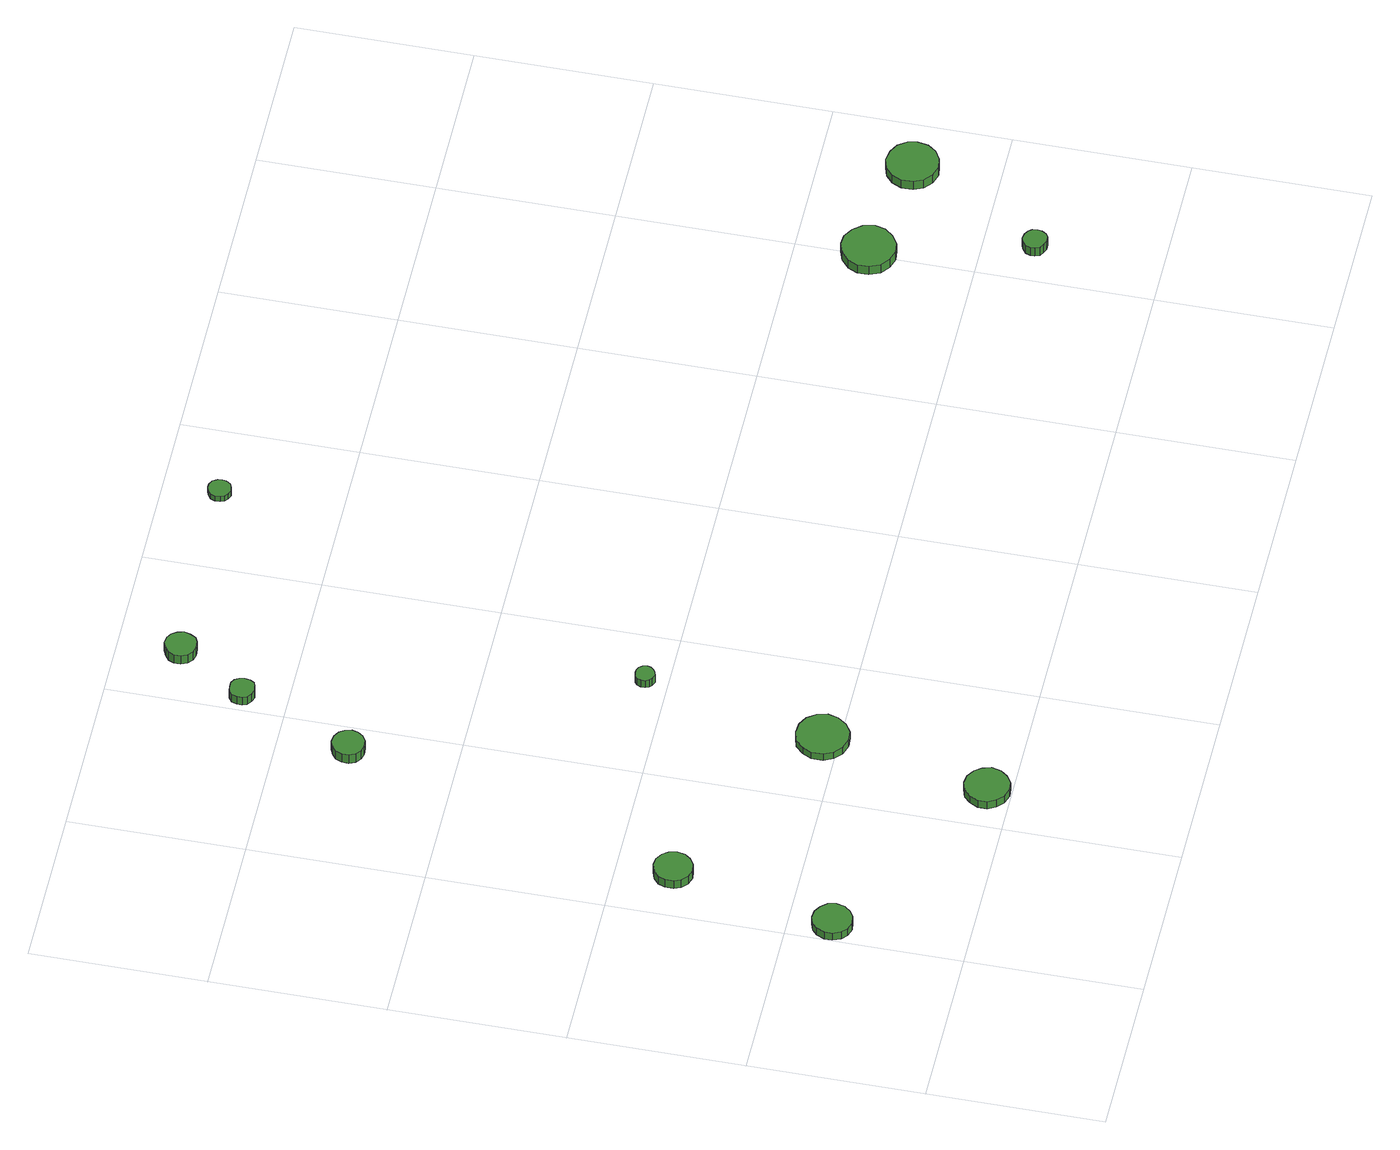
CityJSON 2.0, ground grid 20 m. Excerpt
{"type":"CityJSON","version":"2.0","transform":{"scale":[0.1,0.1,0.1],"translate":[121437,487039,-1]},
"CityObjects":{
"tree1":{"type":"SolitaryVegetationObject","attributes":{"function":"something"},"geometry":[{"type":"MultiSurface","lod":"1","boundaries":[[[0,1,2,3,4,5,6,7,8,9,10,11,12,13,14]],[[15,16,17,18,19,20,21,22,23,24,25,26,27,28,29]],[[0,29,28,1]],[[1,28,27,2]],[[2,27,26,3]],[[3,26,25,4]],[[4,25,24,5]],[[5,24,23,6]],[[6,23,22,7]],[[7,22,21,8]],[[8,21,20,9]],[[9,20,19,10]],[[10,19,18,11]],[[11,18,17,12]],[[12,17,16,13]],[[13,16,15,14]],[[14,15,29,0]]]}]},
"tree2":{"type":"SolitaryVegetationObject","attributes":{"function":"something"},"geometry":[{"type":"MultiSurface","lod":"1","boundaries":[[[30,31,32,33,34,35,36,37,38,39,40,41,42,43,44]],[[45,46,47,48,49,50,51,52,53,54,55,56,57,58,59]],[[30,59,58,31]],[[31,58,57,32]],[[32,57,56,33]],[[33,56,55,34]],[[34,55,54,35]],[[35,54,53,36]],[[36,53,52,37]],[[37,52,51,38]],[[38,51,50,39]],[[39,50,49,40]],[[40,49,48,41]],[[41,48,47,42]],[[42,47,46,43]],[[43,46,45,44]],[[44,45,59,30]]]}]},
"tree3":{"type":"SolitaryVegetationObject","attributes":{"function":"something"},"geometry":[{"type":"MultiSurface","lod":"1","boundaries":[[[60,61,62,63,64,65,66,67,68,69,70,71,72,73,74]],[[75,76,77,78,79,80,81,82,83,84,85,86,87,88,89]],[[60,89,88,61]],[[61,88,87,62]],[[62,87,86,63]],[[63,86,85,64]],[[64,85,84,65]],[[65,84,83,66]],[[66,83,82,67]],[[67,82,81,68]],[[68,81,80,69]],[[69,80,79,70]],[[70,79,78,71]],[[71,78,77,72]],[[72,77,76,73]],[[73,76,75,74]],[[74,75,89,60]]]}]},
"tree4":{"type":"SolitaryVegetationObject","attributes":{"function":"something"},"geometry":[{"type":"MultiSurface","lod":"1","boundaries":[[[90,91,92,93,94,95,96,97,98,99,100,101,102,103,104]],[[105,106,107,108,109,110,111,112,113,114,115,116,117,118,119]],[[90,119,118,91]],[[91,118,117,92]],[[92,117,116,93]],[[93,116,115,94]],[[94,115,114,95]],[[95,114,113,96]],[[96,113,112,97]],[[97,112,111,98]],[[98,111,110,99]],[[99,110,109,100]],[[100,109,108,101]],[[101,108,107,102]],[[102,107,106,103]],[[103,106,105,104]],[[104,105,119,90]]]}]},
"tree5":{"type":"SolitaryVegetationObject","attributes":{"function":"something"},"geometry":[{"type":"MultiSurface","lod":"1","boundaries":[[[120,121,122,123,124,125,126,127,128,129,130,131,132,133,134]],[[135,136,137,138,139,140,141,142,143,144,145,146,147,148,149]],[[120,149,148,121]],[[121,148,147,122]],[[122,147,146,123]],[[123,146,145,124]],[[124,145,144,125]],[[125,144,143,126]],[[126,143,142,127]],[[127,142,141,128]],[[128,141,140,129]],[[129,140,139,130]],[[130,139,138,131]],[[131,138,137,132]],[[132,137,136,133]],[[133,136,135,134]],[[134,135,149,120]]]}]},
"tree6":{"type":"SolitaryVegetationObject","attributes":{"function":"something"},"geometry":[{"type":"MultiSurface","lod":"1","boundaries":[[[150,151,152,153,154,155,156,157,158,159,160,161,162,163,164]],[[165,166,167,168,169,170,171,172,173,174,175,176,177,178,179]],[[150,179,178,151]],[[151,178,177,152]],[[152,177,176,153]],[[153,176,175,154]],[[154,175,174,155]],[[155,174,173,156]],[[156,173,172,157]],[[157,172,171,158]],[[158,171,170,159]],[[159,170,169,160]],[[160,169,168,161]],[[161,168,167,162]],[[162,167,166,163]],[[163,166,165,164]],[[164,165,179,150]]]}]},
"tree7":{"type":"SolitaryVegetationObject","attributes":{"function":"something"},"geometry":[{"type":"MultiSurface","lod":"1","boundaries":[[[180,181,182,183,184,185,186,187,188,189,190,191,192,193,194]],[[195,196,197,198,199,200,201,202,203,204,205,206,207,208,209]],[[180,209,208,181]],[[181,208,207,182]],[[182,207,206,183]],[[183,206,205,184]],[[184,205,204,185]],[[185,204,203,186]],[[186,203,202,187]],[[187,202,201,188]],[[188,201,200,189]],[[189,200,199,190]],[[190,199,198,191]],[[191,198,197,192]],[[192,197,196,193]],[[193,196,195,194]],[[194,195,209,180]]]}]},
"tree8":{"type":"SolitaryVegetationObject","attributes":{"function":"something"},"geometry":[{"type":"MultiSurface","lod":"1","boundaries":[[[210,211,212,213,214,215,216,217,218,219,220,221,222,223,224]],[[225,226,227,228,229,230,231,232,233,234,235,236,237,238,239]],[[210,239,238,211]],[[211,238,237,212]],[[212,237,236,213]],[[213,236,235,214]],[[214,235,234,215]],[[215,234,233,216]],[[216,233,232,217]],[[217,232,231,218]],[[218,231,230,219]],[[219,230,229,220]],[[220,229,228,221]],[[221,228,227,222]],[[222,227,226,223]],[[223,226,225,224]],[[224,225,239,210]]]}]},
"tree9":{"type":"SolitaryVegetationObject","attributes":{"function":"something"},"geometry":[{"type":"MultiSurface","lod":"1","boundaries":[[[240,241,242,243,244,245,246,247,248,249,250,251,252,253,254]],[[255,256,257,258,259,260,261,262,263,264,265,266,267,268,269]],[[240,269,268,241]],[[241,268,267,242]],[[242,267,266,243]],[[243,266,265,244]],[[244,265,264,245]],[[245,264,263,246]],[[246,263,262,247]],[[247,262,261,248]],[[248,261,260,249]],[[249,260,259,250]],[[250,259,258,251]],[[251,258,257,252]],[[252,257,256,253]],[[253,256,255,254]],[[254,255,269,240]]]}]},
"tree10":{"type":"SolitaryVegetationObject","attributes":{"function":"something"},"geometry":[{"type":"MultiSurface","lod":"1","boundaries":[[[270,271,272,273,274,275,276,277,278,279,280,281,282,283,284]],[[285,286,287,288,289,290,291,292,293,294,295,296,297,298,299]],[[270,299,298,271]],[[271,298,297,272]],[[272,297,296,273]],[[273,296,295,274]],[[274,295,294,275]],[[275,294,293,276]],[[276,293,292,277]],[[277,292,291,278]],[[278,291,290,279]],[[279,290,289,280]],[[280,289,288,281]],[[281,288,287,282]],[[282,287,286,283]],[[283,286,285,284]],[[284,285,299,270]]]}]},
"tree11":{"type":"SolitaryVegetationObject","attributes":{"function":"something"},"geometry":[{"type":"MultiSurface","lod":"1","boundaries":[[[300,301,302,303,304,305,306,307,308,309,310,311,312,313,314]],[[315,316,317,318,319,320,321,322,323,324,325,326,327,328,329]],[[300,329,328,301]],[[301,328,327,302]],[[302,327,326,303]],[[303,326,325,304]],[[304,325,324,305]],[[305,324,323,306]],[[306,323,322,307]],[[307,322,321,308]],[[308,321,320,309]],[[309,320,319,310]],[[310,319,318,311]],[[311,318,317,312]],[[312,317,316,313]],[[313,316,315,314]],[[314,315,329,300]]]}]},
"tree12":{"type":"SolitaryVegetationObject","attributes":{"function":"something"},"geometry":[{"type":"MultiSurface","lod":"1","boundaries":[[[330,331,332,333,334,335,336,337,338,339,340,341,342,343,344]],[[345,346,347,348,349,350,351,352,353,354,355,356,357,358,359]],[[330,359,358,331]],[[331,358,357,332]],[[332,357,356,333]],[[333,356,355,334]],[[334,355,354,335]],[[335,354,353,336]],[[336,353,352,337]],[[337,352,351,338]],[[338,351,350,339]],[[339,350,349,340]],[[340,349,348,341]],[[341,348,347,342]],[[342,347,346,343]],[[343,346,345,344]],[[344,345,359,330]]]}]}
},
"vertices":[
[46,152,17],[44,161,17],[38,168,17],[30,173,17],[21,174,17],[12,171,17],[6,165,17],[2,156,17],[2,147,17],[6,138,17],[12,132,17],[21,129,17],[30,130,17],[38,135,17],[44,142,17],[44,142,6],[38,135,6],[30,130,6],[21,129,6],[12,132,6],[6,138,6],[2,147,6],[2,156,6],[6,165,6],[12,171,6],[21,174,6],[30,173,6],[38,168,6],[44,161,6],[46,152,6],
[84,337,18],[82,346,18],[77,353,18],[69,358,18],[60,359,18],[51,356,18],[44,350,18],[41,342,18],[41,332,18],[44,324,18],[51,318,18],[60,315,18],[69,316,18],[77,321,18],[82,328,18],[82,328,6],[77,321,6],[69,316,6],[60,315,6],[51,318,6],[44,324,6],[41,332,6],[41,342,6],[44,350,6],[51,356,6],[60,359,6],[69,358,6],[77,353,6],[82,346,6],[84,337,6],
[278,28,17],[275,38,17],[269,46,17],[260,52,17],[250,53,17],[239,50,17],[232,43,17],[227,33,17],[227,22,17],[232,13,17],[239,6,17],[250,2,17],[260,3,17],[269,9,17],[275,17,17],[275,17,6],[269,9,6],[260,3,6],[250,2,6],[239,6,6],[232,13,6],[227,22,6],[227,33,6],[232,43,6],[239,50,6],[250,53,6],[260,52,6],[269,46,6],[275,38,6],[278,28,6],
[319,219,16],[316,231,16],[309,241,16],[298,247,16],[286,248,16],[274,245,16],[265,236,16],[260,225,16],[260,212,16],[265,201,16],[274,193,16],[286,189,16],[298,190,16],[309,197,16],[316,207,16],[316,207,6],[309,197,6],[298,190,6],[286,189,6],[274,193,6],[265,201,6],[260,212,6],[260,225,6],[265,236,6],[274,245,6],[286,248,6],[298,247,6],[309,241,6],[316,231,6],[319,219,6],
[183,720,22],[181,728,22],[177,734,22],[170,738,22],[162,739,22],[155,736,22],[149,731,22],[146,724,22],[146,716,22],[149,709,22],[155,704,22],[162,702,22],[170,703,22],[177,707,22],[181,713,22],[181,713,9],[177,707,9],[170,703,9],[162,702,9],[155,704,9],[149,709,9],[146,716,9],[146,724,9],[149,731,9],[155,736,9],[162,739,9],[170,738,9],[177,734,9],[181,728,9],[183,720,9],
[347,426,17],[346,431,17],[343,435,17],[339,437,17],[335,437,17],[330,436,17],[327,433,17],[325,429,17],[325,424,17],[327,420,17],[330,417,17],[335,415,17],[339,416,17],[343,418,17],[346,422,17],[346,422,6],[343,418,6],[339,416,6],[335,415,6],[330,417,6],[327,420,6],[325,424,6],[325,429,6],[327,433,6],[330,436,6],[335,437,6],[339,437,6],[343,435,6],[346,431,6],[347,426,6],
[237,851,18],[236,857,18],[233,862,18],[228,865,18],[222,865,18],[216,864,18],[211,860,18],[209,854,18],[209,848,18],[211,843,18],[216,839,18],[222,837,18],[228,838,18],[233,840,18],[236,845,18],[236,845,6],[233,840,6],[228,838,6],[222,837,6],[216,839,6],[211,843,6],[209,848,6],[209,854,6],[211,860,6],[216,864,6],[222,865,6],[228,865,6],[233,862,6],[236,857,6],[237,851,6],
[290,930,19],[288,937,19],[284,943,19],[278,947,19],[270,948,19],[263,945,19],[257,940,19],[254,934,19],[254,926,19],[257,919,19],[263,914,19],[270,912,19],[278,913,19],[284,916,19],[288,923,19],[288,923,6],[284,916,6],[278,913,6],[270,912,6],[263,914,6],[257,919,6],[254,926,6],[254,934,6],[257,940,6],[263,945,6],[270,948,6],[278,947,6],[284,943,6],[288,937,6],[290,930,6],
[523,937,14],[522,942,14],[519,947,14],[514,950,14],[509,950,14],[504,948,14],[500,945,14],[498,940,14],[498,934,14],[500,929,14],[504,926,14],[509,924,14],[514,925,14],[519,927,14],[522,932,14],[522,932,6],[519,927,6],[514,925,6],[509,924,6],[504,926,6],[500,929,6],[498,934,6],[498,940,6],[500,945,6],[504,948,6],[509,950,6],[514,950,6],[519,947,6],[522,942,6],[523,937,6],
[1058,142,26],[1057,148,26],[1054,152,26],[1049,155,26],[1043,156,26],[1038,154,26],[1033,150,26],[1031,145,26],[1031,140,26],[1033,134,26],[1038,131,26],[1043,129,26],[1049,129,26],[1054,132,26],[1057,137,26],[1057,137,13],[1054,132,13],[1049,129,13],[1043,129,13],[1038,131,13],[1033,134,13],[1031,140,13],[1031,145,13],[1033,150,13],[1038,154,13],[1043,156,13],[1049,155,13],[1054,152,13],[1057,148,13],[1058,142,13],
[1033,318,20],[1030,331,20],[1022,341,20],[1011,348,20],[999,349,20],[987,345,20],[977,336,20],[972,325,20],[972,312,20],[977,300,20],[987,292,20],[999,288,20],[1011,289,20],[1022,296,20],[1030,306,20],[1030,306,7],[1022,296,7],[1011,289,7],[999,288,7],[987,292,7],[977,300,7],[972,312,7],[972,325,7],[977,336,7],[987,345,7],[999,349,7],[1011,348,7],[1022,341,7],[1030,331,7],[1033,318,7],
[1163,298,20],[1161,309,20],[1154,319,20],[1143,325,20],[1131,327,20],[1119,323,20],[1110,315,20],[1105,304,20],[1105,291,20],[1110,280,20],[1119,272,20],[1131,268,20],[1143,270,20],[1154,276,20],[1161,286,20],[1161,286,7],[1154,276,7],[1143,270,7],[1131,268,7],[1119,272,7],[1110,280,7],[1105,291,7],[1105,304,7],[1110,315,7],[1119,323,7],[1131,327,7],[1143,325,7],[1154,319,7],[1161,309,7],[1163,298,7]
]}
